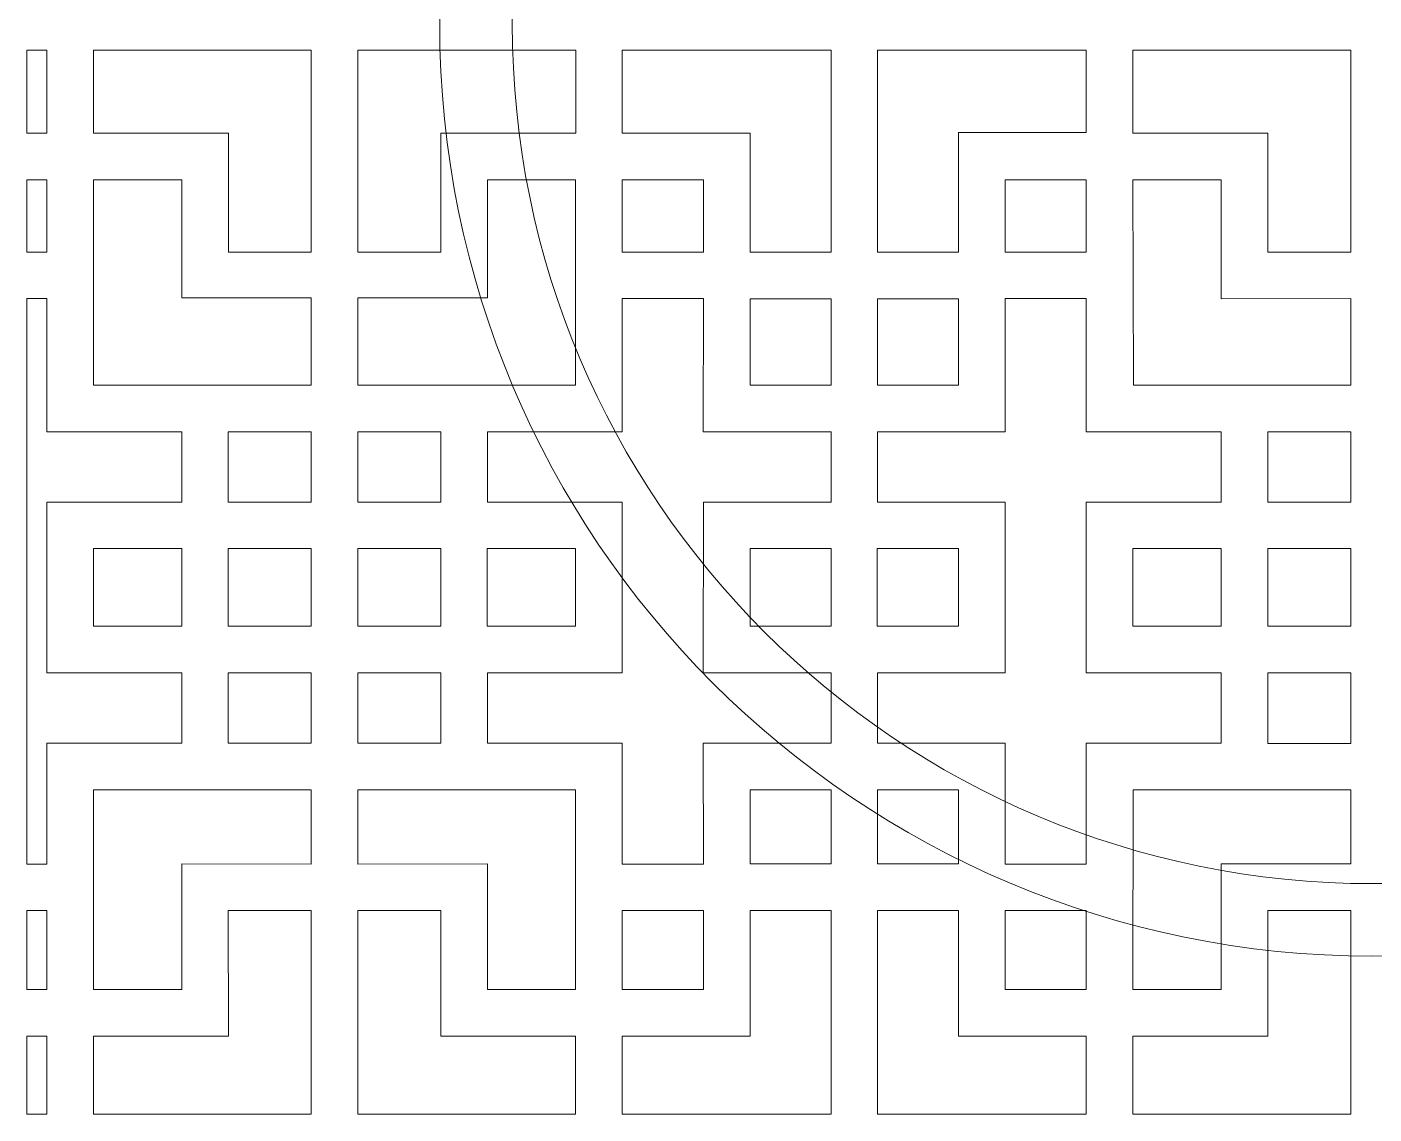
# Model space of a CAD drawing. Header units: centimetres. Extents: x -158 to 158, y -172 to 172.
# Drawn here: x 30.2 to 94.4, y -54.9 to -3.1 of the extents above; entities that cross this region are included whole.
import ezdxf

# ---------------------------------------------------------------- set-up
doc = ezdxf.new("R2010")
doc.units = ezdxf.units.CM
doc.header["$MEASUREMENT"] = 0
doc.layers.add('layer 1', color=7, linetype='Continuous')

msp = doc.modelspace()

# ---------------------------------------------------------------- linework, layer by layer
at = {"layer": 'layer 1', "color": 250, "lineweight": 9}
for major_axis, ratio in [((0, 44.4358), 0.99999977), ((0, 40.97968), 0.99999976)]:
    msp.add_ellipse((94.3446, -2.91184), major_axis=major_axis, ratio=ratio, dxfattribs=at)
for points, knots in [([(30.24929, -4.17915), (30.24929, -4.17915), (31.19486, -4.17918), (31.19486, -4.17918), (31.19486, -4.17918), (31.19486, -4.17918), (31.19486, -8.12903), (31.19486, -8.12903), (31.19486, -8.12903), (31.19486, -8.12903), (30.24929, -8.12903), (30.24929, -8.12903), (30.24929, -8.12903), (30.24929, -8.12903), (30.24929, -4.17915), (30.24929, -4.17915)], [0, 0, 0, 0, 0.2, 0.2, 0.2, 0.2, 0.4, 0.4, 0.4, 0.4, 0.6, 0.6, 0.6, 0.6, 1, 1, 1, 1]), ([(43.79117, -4.17918), (43.79117, -4.17918), (43.79117, -13.7946), (43.79117, -13.7946), (43.79117, -13.7946), (43.79117, -13.7946), (39.84441, -13.7946), (39.84441, -13.7946), (39.84441, -13.7946), (39.84441, -13.7946), (39.84441, -8.12903), (39.84441, -8.12903), (39.84441, -8.12903), (39.84441, -8.12903), (33.41665, -8.12903), (33.41665, -8.12903), (33.41665, -8.12903), (33.41665, -8.12903), (33.41665, -4.17918), (33.41665, -4.17918), (33.41665, -4.17918), (33.41665, -4.17918), (43.79117, -4.17918), (43.79117, -4.17918)], [0, 0, 0, 0, 0.14285714, 0.14285714, 0.14285714, 0.14285714, 0.28571429, 0.28571429, 0.28571429, 0.28571429, 0.42857143, 0.42857143, 0.42857143, 0.42857143, 0.57142857, 0.57142857, 0.57142857, 0.57142857, 0.71428571, 0.71428571, 0.71428571, 0.71428571, 1, 1, 1, 1]), ([(46.01242, -4.17918), (46.01242, -4.17918), (46.01242, -13.7946), (46.01242, -13.7946), (46.01242, -13.7946), (46.01242, -13.7946), (49.95918, -13.7946), (49.95918, -13.7946), (49.95918, -13.7946), (49.95918, -13.7946), (49.95918, -8.12903), (49.95918, -8.12903), (49.95918, -8.12903), (49.95918, -8.12903), (56.38694, -8.12903), (56.38694, -8.12903), (56.38694, -8.12903), (56.38694, -8.12903), (56.38694, -4.17918), (56.38694, -4.17918), (56.38694, -4.17918), (56.38694, -4.17918), (46.01242, -4.17918), (46.01242, -4.17918)], [0, 0, 0, 0, 0.14285714, 0.14285714, 0.14285714, 0.14285714, 0.28571429, 0.28571429, 0.28571429, 0.28571429, 0.42857143, 0.42857143, 0.42857143, 0.42857143, 0.57142857, 0.57142857, 0.57142857, 0.57142857, 0.71428571, 0.71428571, 0.71428571, 0.71428571, 1, 1, 1, 1]), ([(58.60873, -4.17918), (58.60873, -4.17918), (58.60873, -8.12903), (58.60873, -8.12903), (58.60873, -8.12903), (58.60873, -8.12903), (64.69705, -8.12902), (64.69705, -8.12902), (64.69705, -8.12902), (64.69705, -8.12902), (64.69705, -13.7946), (64.69705, -13.7946), (64.69705, -13.7946), (64.69705, -13.7946), (68.55433, -13.7946), (68.55433, -13.7946), (68.55433, -13.7946), (68.55433, -13.7946), (68.55433, -4.17918), (68.55433, -4.17918), (68.55433, -4.17918), (68.55433, -4.17918), (58.60873, -4.17918), (58.60873, -4.17918)], [0, 0, 0, 0, 0.14285714, 0.14285714, 0.14285714, 0.14285714, 0.28571429, 0.28571429, 0.28571429, 0.28571429, 0.42857143, 0.42857143, 0.42857143, 0.42857143, 0.57142857, 0.57142857, 0.57142857, 0.57142857, 0.71428571, 0.71428571, 0.71428571, 0.71428571, 1, 1, 1, 1]), ([(74.62105, -8.09746), (74.62105, -8.09746), (80.70937, -8.09746), (80.70937, -8.09746), (80.70937, -8.09746), (80.70937, -8.09746), (80.70937, -4.17918), (80.70937, -4.17918), (80.70937, -4.17918), (80.70937, -4.17918), (70.76377, -4.17918), (70.76377, -4.17918), (70.76377, -4.17918), (70.76377, -4.17918), (70.76377, -13.7946), (70.76377, -13.7946), (70.76377, -13.7946), (70.76377, -13.7946), (74.62105, -13.7946), (74.62105, -13.7946), (74.62105, -13.7946), (74.62105, -13.7946), (74.62105, -8.09746), (74.62105, -8.09746)], [0, 0, 0, 0, 0.14285714, 0.14285714, 0.14285714, 0.14285714, 0.28571429, 0.28571429, 0.28571429, 0.28571429, 0.42857143, 0.42857143, 0.42857143, 0.42857143, 0.57142857, 0.57142857, 0.57142857, 0.57142857, 0.71428571, 0.71428571, 0.71428571, 0.71428571, 1, 1, 1, 1]), ([(89.35893, -8.12903), (89.35893, -8.12903), (89.35892, -13.7946), (89.35892, -13.7946), (89.35892, -13.7946), (89.35892, -13.7946), (93.30568, -13.7946), (93.30568, -13.7946), (93.30568, -13.7946), (93.30568, -13.7946), (93.30568, -4.17918), (93.30568, -4.17918), (93.30568, -4.17918), (93.30568, -4.17918), (82.93116, -4.17918), (82.93116, -4.17918), (82.93116, -4.17918), (82.93116, -4.17918), (82.93116, -8.12903), (82.93116, -8.12903), (82.93116, -8.12903), (82.93116, -8.12903), (89.35893, -8.12903), (89.35893, -8.12903)], [0, 0, 0, 0, 0.14285714, 0.14285714, 0.14285714, 0.14285714, 0.28571429, 0.28571429, 0.28571429, 0.28571429, 0.42857143, 0.42857143, 0.42857143, 0.42857143, 0.57142857, 0.57142857, 0.57142857, 0.57142857, 0.71428571, 0.71428571, 0.71428571, 0.71428571, 1, 1, 1, 1]), ([(30.24929, -10.35088), (30.24929, -10.35088), (31.19486, -10.35082), (31.19486, -10.35082), (31.19486, -10.35082), (31.19486, -10.35082), (31.19486, -13.7946), (31.19486, -13.7946), (31.19486, -13.7946), (31.19486, -13.7946), (30.24929, -13.7946), (30.24929, -13.7946), (30.24929, -13.7946), (30.24929, -13.7946), (30.24929, -10.35088), (30.24929, -10.35088)], [0, 0, 0, 0, 0.2, 0.2, 0.2, 0.2, 0.4, 0.4, 0.4, 0.4, 0.6, 0.6, 0.6, 0.6, 1, 1, 1, 1]), ([(33.41973, -20.13286), (33.41973, -20.13286), (33.41973, -10.35082), (33.41973, -10.35082), (33.41973, -10.35082), (33.41973, -10.35082), (37.62142, -10.35082), (37.62142, -10.35082), (37.62142, -10.35082), (37.62142, -10.35082), (37.61953, -15.97473), (37.61953, -15.97473), (37.61953, -15.97473), (37.61953, -15.97473), (43.79117, -15.97473), (43.79117, -15.97473), (43.79117, -15.97473), (43.79117, -15.97473), (43.79117, -20.13286), (43.79117, -20.13286), (43.79117, -20.13286), (43.79117, -20.13286), (33.41973, -20.13286), (33.41973, -20.13286)], [0, 0, 0, 0, 0.14285714, 0.14285714, 0.14285714, 0.14285714, 0.28571429, 0.28571429, 0.28571429, 0.28571429, 0.42857143, 0.42857143, 0.42857143, 0.42857143, 0.57142857, 0.57142857, 0.57142857, 0.57142857, 0.71428571, 0.71428571, 0.71428571, 0.71428571, 1, 1, 1, 1]), ([(56.38386, -20.13286), (56.38386, -20.13286), (56.38386, -10.35082), (56.38386, -10.35082), (56.38386, -10.35082), (56.38386, -10.35082), (52.18217, -10.35082), (52.18217, -10.35082), (52.18217, -10.35082), (52.18217, -10.35082), (52.18406, -15.97473), (52.18406, -15.97473), (52.18406, -15.97473), (52.18406, -15.97473), (46.01242, -15.97473), (46.01242, -15.97473), (46.01242, -15.97473), (46.01242, -15.97473), (46.01242, -20.13286), (46.01242, -20.13286), (46.01242, -20.13286), (46.01242, -20.13286), (56.38386, -20.13286), (56.38386, -20.13286)], [0, 0, 0, 0, 0.14285714, 0.14285714, 0.14285714, 0.14285714, 0.28571429, 0.28571429, 0.28571429, 0.28571429, 0.42857143, 0.42857143, 0.42857143, 0.42857143, 0.57142857, 0.57142857, 0.57142857, 0.57142857, 0.71428571, 0.71428571, 0.71428571, 0.71428571, 1, 1, 1, 1]), ([(62.47526, -10.35082), (62.47526, -10.35082), (58.60873, -10.35082), (58.60873, -10.35082), (58.60873, -10.35082), (58.60873, -10.35082), (58.60873, -13.7946), (58.60873, -13.7946), (58.60873, -13.7946), (58.60873, -13.7946), (62.47526, -13.7946), (62.47526, -13.7946), (62.47526, -13.7946), (62.47526, -13.7946), (62.47526, -10.35082), (62.47526, -10.35082)], [0, 0, 0, 0, 0.2, 0.2, 0.2, 0.2, 0.4, 0.4, 0.4, 0.4, 0.6, 0.6, 0.6, 0.6, 1, 1, 1, 1]), ([(80.70937, -10.35082), (80.70937, -10.35082), (76.84284, -10.35082), (76.84284, -10.35082), (76.84284, -10.35082), (76.84284, -10.35082), (76.84284, -13.7946), (76.84284, -13.7946), (76.84284, -13.7946), (76.84284, -13.7946), (80.70937, -13.7946), (80.70937, -13.7946), (80.70937, -13.7946), (80.70937, -13.7946), (80.70937, -10.35082), (80.70937, -10.35082)], [0, 0, 0, 0, 0.2, 0.2, 0.2, 0.2, 0.4, 0.4, 0.4, 0.4, 0.6, 0.6, 0.6, 0.6, 1, 1, 1, 1]), ([(82.95413, -20.13294), (82.95413, -20.13294), (93.30568, -20.13286), (93.30568, -20.13286), (93.30568, -20.13286), (93.30568, -20.13286), (93.30568, -16.01637), (93.30568, -16.01637), (93.30568, -16.01637), (93.30568, -16.01637), (87.13405, -16.01694), (87.13405, -16.01694), (87.13405, -16.01694), (87.13405, -16.01694), (87.13405, -10.35082), (87.13405, -10.35082), (87.13405, -10.35082), (87.13405, -10.35082), (82.93425, -10.35082), (82.93425, -10.35082), (82.93425, -10.35082), (82.93425, -10.35082), (82.95413, -20.13294), (82.95413, -20.13294)], [0, 0, 0, 0, 0.14285714, 0.14285714, 0.14285714, 0.14285714, 0.28571429, 0.28571429, 0.28571429, 0.28571429, 0.42857143, 0.42857143, 0.42857143, 0.42857143, 0.57142857, 0.57142857, 0.57142857, 0.57142857, 0.71428571, 0.71428571, 0.71428571, 0.71428571, 1, 1, 1, 1]), ([(30.24929, -16.01637), (30.24929, -16.01637), (31.19486, -16.01637), (31.19486, -16.01637), (31.19486, -16.01637), (31.19486, -16.01637), (31.19486, -22.35773), (31.19486, -22.35773), (31.19486, -22.35773), (31.19486, -22.35773), (37.61953, -22.35773), (37.61953, -22.35773), (37.61953, -22.35773), (37.61953, -22.35773), (37.61953, -25.70586), (37.61953, -25.70586), (37.61953, -25.70586), (37.61953, -25.70586), (31.19486, -25.70585), (31.19486, -25.70585), (31.19486, -25.70585), (31.19486, -25.70585), (31.19486, -33.84625), (31.19486, -33.84625), (31.19486, -33.84625), (31.19486, -33.84625), (37.61953, -33.84624), (37.61953, -33.84624), (37.61953, -33.84624), (37.61953, -33.84624), (37.61953, -37.20361), (37.61953, -37.20361), (37.61953, -37.20361), (37.61953, -37.20361), (31.19486, -37.20054), (31.19486, -37.20054), (31.19486, -37.20054), (31.19486, -37.20054), (31.19486, -42.95559), (31.19486, -42.95559), (31.19486, -42.95559), (31.19486, -42.95559), (30.24929, -42.95559), (30.24929, -42.95559), (30.24929, -42.95559), (30.24929, -42.95559), (30.24929, -16.01637), (30.24929, -16.01637)], [0, 0, 0, 0, 0.07692308, 0.07692308, 0.07692308, 0.07692308, 0.15384615, 0.15384615, 0.15384615, 0.15384615, 0.23076923, 0.23076923, 0.23076923, 0.23076923, 0.30769231, 0.30769231, 0.30769231, 0.30769231, 0.38461538, 0.38461538, 0.38461538, 0.38461538, 0.46153846, 0.46153846, 0.46153846, 0.46153846, 0.53846154, 0.53846154, 0.53846154, 0.53846154, 0.61538462, 0.61538462, 0.61538462, 0.61538462, 0.69230769, 0.69230769, 0.69230769, 0.69230769, 0.76923077, 0.76923077, 0.76923077, 0.76923077, 0.84615385, 0.84615385, 0.84615385, 0.84615385, 1, 1, 1, 1]), ([(62.45369, -33.84624), (62.45369, -33.84624), (62.46909, -25.70585), (62.46909, -25.70585), (62.46909, -25.70585), (62.46909, -25.70585), (68.5605, -25.70586), (68.5605, -25.70586), (68.5605, -25.70586), (68.5605, -25.70586), (68.5605, -22.35773), (68.5605, -22.35773), (68.5605, -22.35773), (68.5605, -22.35773), (62.4537, -22.35773), (62.4537, -22.35773), (62.4537, -22.35773), (62.4537, -22.35773), (62.46909, -16.01637), (62.46909, -16.01637), (62.46909, -16.01637), (62.46909, -16.01637), (58.60873, -16.01637), (58.60873, -16.01637), (58.60873, -16.01637), (58.60873, -16.01637), (58.60873, -22.35773), (58.60873, -22.35773), (58.60873, -22.35773), (58.60873, -22.35773), (52.18406, -22.35773), (52.18406, -22.35773), (52.18406, -22.35773), (52.18406, -22.35773), (52.18406, -25.70586), (52.18406, -25.70586), (52.18406, -25.70586), (52.18406, -25.70586), (58.60873, -25.70585), (58.60873, -25.70585), (58.60873, -25.70585), (58.60873, -25.70585), (58.60873, -33.84625), (58.60873, -33.84625), (58.60873, -33.84625), (58.60873, -33.84625), (52.18406, -33.84624), (52.18406, -33.84624), (52.18406, -33.84624), (52.18406, -33.84624), (52.18406, -37.20361), (52.18406, -37.20361), (52.18406, -37.20361), (52.18406, -37.20361), (58.60873, -37.20054), (58.60873, -37.20054), (58.60873, -37.20054), (58.60873, -37.20054), (58.60873, -42.95559), (58.60873, -42.95559), (58.60873, -42.95559), (58.60873, -42.95559), (62.46909, -42.95559), (62.46909, -42.95559), (62.46909, -42.95559), (62.46909, -42.95559), (62.4537, -37.20361), (62.4537, -37.20361), (62.4537, -37.20361), (62.4537, -37.20361), (68.5605, -37.20361), (68.5605, -37.20361), (68.5605, -37.20361), (68.5605, -37.20361), (68.5605, -33.84624), (68.5605, -33.84624), (68.5605, -33.84624), (68.5605, -33.84624), (62.45369, -33.84624), (62.45369, -33.84624)], [0, 0, 0, 0, 0.04761905, 0.04761905, 0.04761905, 0.04761905, 0.0952381, 0.0952381, 0.0952381, 0.0952381, 0.14285714, 0.14285714, 0.14285714, 0.14285714, 0.19047619, 0.19047619, 0.19047619, 0.19047619, 0.23809524, 0.23809524, 0.23809524, 0.23809524, 0.28571429, 0.28571429, 0.28571429, 0.28571429, 0.33333333, 0.33333333, 0.33333333, 0.33333333, 0.38095238, 0.38095238, 0.38095238, 0.38095238, 0.42857143, 0.42857143, 0.42857143, 0.42857143, 0.47619048, 0.47619048, 0.47619048, 0.47619048, 0.52380952, 0.52380952, 0.52380952, 0.52380952, 0.57142857, 0.57142857, 0.57142857, 0.57142857, 0.61904762, 0.61904762, 0.61904762, 0.61904762, 0.66666667, 0.66666667, 0.66666667, 0.66666667, 0.71428571, 0.71428571, 0.71428571, 0.71428571, 0.76190476, 0.76190476, 0.76190476, 0.76190476, 0.80952381, 0.80952381, 0.80952381, 0.80952381, 0.85714286, 0.85714286, 0.85714286, 0.85714286, 0.9047619, 0.9047619, 0.9047619, 0.9047619, 1, 1, 1, 1]), ([(68.5605, -16.01946), (68.5605, -16.01946), (64.69705, -16.01946), (64.69705, -16.01946), (64.69705, -16.01946), (64.69705, -16.01946), (64.69705, -20.13286), (64.69705, -20.13286), (64.69705, -20.13286), (64.69705, -20.13286), (68.5605, -20.13286), (68.5605, -20.13286), (68.5605, -20.13286), (68.5605, -20.13286), (68.5605, -16.01946), (68.5605, -16.01946)], [0, 0, 0, 0, 0.2, 0.2, 0.2, 0.2, 0.4, 0.4, 0.4, 0.4, 0.6, 0.6, 0.6, 0.6, 1, 1, 1, 1]), ([(80.70936, -25.70586), (80.70936, -25.70586), (80.70937, -33.84623), (80.70937, -33.84623), (80.70937, -33.84623), (80.70937, -33.84623), (87.13405, -33.84624), (87.13405, -33.84624), (87.13405, -33.84624), (87.13405, -33.84624), (87.13405, -37.20361), (87.13405, -37.20361), (87.13405, -37.20361), (87.13405, -37.20361), (80.70937, -37.20361), (80.70937, -37.20361), (80.70937, -37.20361), (80.70937, -37.20361), (80.70937, -42.95559), (80.70937, -42.95559), (80.70937, -42.95559), (80.70937, -42.95559), (76.84901, -42.95559), (76.84901, -42.95559), (76.84901, -42.95559), (76.84901, -42.95559), (76.84901, -37.20055), (76.84901, -37.20055), (76.84901, -37.20055), (76.84901, -37.20055), (70.7576, -37.20361), (70.7576, -37.20361), (70.7576, -37.20361), (70.7576, -37.20361), (70.7576, -33.84624), (70.7576, -33.84624), (70.7576, -33.84624), (70.7576, -33.84624), (76.84901, -33.84624), (76.84901, -33.84624), (76.84901, -33.84624), (76.84901, -33.84624), (76.84901, -25.70587), (76.84901, -25.70587), (76.84901, -25.70587), (76.84901, -25.70587), (70.7576, -25.70586), (70.7576, -25.70586), (70.7576, -25.70586), (70.7576, -25.70586), (70.7576, -22.35773), (70.7576, -22.35773), (70.7576, -22.35773), (70.7576, -22.35773), (76.84901, -22.35775), (76.84901, -22.35775), (76.84901, -22.35775), (76.84901, -22.35775), (76.84901, -16.01637), (76.84901, -16.01637), (76.84901, -16.01637), (76.84901, -16.01637), (80.70937, -16.01637), (80.70937, -16.01637), (80.70937, -16.01637), (80.70937, -16.01637), (80.70937, -22.35773), (80.70937, -22.35773), (80.70937, -22.35773), (80.70937, -22.35773), (87.13405, -22.35773), (87.13405, -22.35773), (87.13405, -22.35773), (87.13405, -22.35773), (87.13405, -25.70586), (87.13405, -25.70586), (87.13405, -25.70586), (87.13405, -25.70586), (80.70936, -25.70586), (80.70936, -25.70586)], [0, 0, 0, 0, 0.04761905, 0.04761905, 0.04761905, 0.04761905, 0.0952381, 0.0952381, 0.0952381, 0.0952381, 0.14285714, 0.14285714, 0.14285714, 0.14285714, 0.19047619, 0.19047619, 0.19047619, 0.19047619, 0.23809524, 0.23809524, 0.23809524, 0.23809524, 0.28571429, 0.28571429, 0.28571429, 0.28571429, 0.33333333, 0.33333333, 0.33333333, 0.33333333, 0.38095238, 0.38095238, 0.38095238, 0.38095238, 0.42857143, 0.42857143, 0.42857143, 0.42857143, 0.47619048, 0.47619048, 0.47619048, 0.47619048, 0.52380952, 0.52380952, 0.52380952, 0.52380952, 0.57142857, 0.57142857, 0.57142857, 0.57142857, 0.61904762, 0.61904762, 0.61904762, 0.61904762, 0.66666667, 0.66666667, 0.66666667, 0.66666667, 0.71428571, 0.71428571, 0.71428571, 0.71428571, 0.76190476, 0.76190476, 0.76190476, 0.76190476, 0.80952381, 0.80952381, 0.80952381, 0.80952381, 0.85714286, 0.85714286, 0.85714286, 0.85714286, 0.9047619, 0.9047619, 0.9047619, 0.9047619, 1, 1, 1, 1]), ([(74.62105, -16.01946), (74.62105, -16.01946), (70.7576, -16.01946), (70.7576, -16.01946), (70.7576, -16.01946), (70.7576, -16.01946), (70.7576, -20.13286), (70.7576, -20.13286), (70.7576, -20.13286), (70.7576, -20.13286), (74.62105, -20.13286), (74.62105, -20.13286), (74.62105, -20.13286), (74.62105, -20.13286), (74.62105, -16.01946), (74.62105, -16.01946)], [0, 0, 0, 0, 0.2, 0.2, 0.2, 0.2, 0.4, 0.4, 0.4, 0.4, 0.6, 0.6, 0.6, 0.6, 1, 1, 1, 1]), ([(39.84132, -22.35466), (39.84132, -22.35466), (43.79117, -22.35466), (43.79117, -22.35466), (43.79117, -22.35466), (43.79117, -22.35466), (43.79117, -25.70586), (43.79117, -25.70586), (43.79117, -25.70586), (43.79117, -25.70586), (39.84132, -25.70586), (39.84132, -25.70586), (39.84132, -25.70586), (39.84132, -25.70586), (39.84132, -22.35466), (39.84132, -22.35466)], [0, 0, 0, 0, 0.2, 0.2, 0.2, 0.2, 0.4, 0.4, 0.4, 0.4, 0.6, 0.6, 0.6, 0.6, 1, 1, 1, 1]), ([(49.96227, -22.35466), (49.96227, -22.35466), (46.01242, -22.35466), (46.01242, -22.35466), (46.01242, -22.35466), (46.01242, -22.35466), (46.01242, -25.70586), (46.01242, -25.70586), (46.01242, -25.70586), (46.01242, -25.70586), (49.96227, -25.70586), (49.96227, -25.70586), (49.96227, -25.70586), (49.96227, -25.70586), (49.96227, -22.35466), (49.96227, -22.35466)], [0, 0, 0, 0, 0.2, 0.2, 0.2, 0.2, 0.4, 0.4, 0.4, 0.4, 0.6, 0.6, 0.6, 0.6, 1, 1, 1, 1]), ([(93.30568, -22.35466), (93.30568, -22.35466), (89.35584, -22.35466), (89.35584, -22.35466), (89.35584, -22.35466), (89.35584, -22.35466), (89.35584, -25.70586), (89.35584, -25.70586), (89.35584, -25.70586), (89.35584, -25.70586), (93.30568, -25.70586), (93.30568, -25.70586), (93.30568, -25.70586), (93.30568, -25.70586), (93.30568, -22.35466), (93.30568, -22.35466)], [0, 0, 0, 0, 0.2, 0.2, 0.2, 0.2, 0.4, 0.4, 0.4, 0.4, 0.6, 0.6, 0.6, 0.6, 1, 1, 1, 1]), ([(33.41973, -27.92765), (33.41973, -27.92765), (37.62571, -27.92765), (37.62571, -27.92765), (37.62571, -27.92765), (37.62571, -27.92765), (37.62571, -31.61828), (37.62571, -31.61828), (37.62571, -31.61828), (37.62571, -31.61828), (33.41973, -31.61828), (33.41973, -31.61828), (33.41973, -31.61828), (33.41973, -31.61828), (33.41973, -27.92765), (33.41973, -27.92765)], [0, 0, 0, 0, 0.2, 0.2, 0.2, 0.2, 0.4, 0.4, 0.4, 0.4, 0.6, 0.6, 0.6, 0.6, 1, 1, 1, 1]), ([(39.84132, -27.92765), (39.84132, -27.92765), (43.79117, -27.92765), (43.79117, -27.92765), (43.79117, -27.92765), (43.79117, -27.92765), (43.79117, -31.62445), (43.79117, -31.62445), (43.79117, -31.62445), (43.79117, -31.62445), (39.84132, -31.62445), (39.84132, -31.62445), (39.84132, -31.62445), (39.84132, -31.62445), (39.84132, -27.92765), (39.84132, -27.92765)], [0, 0, 0, 0, 0.2, 0.2, 0.2, 0.2, 0.4, 0.4, 0.4, 0.4, 0.6, 0.6, 0.6, 0.6, 1, 1, 1, 1]), ([(49.96227, -27.92765), (49.96227, -27.92765), (46.01242, -27.92765), (46.01242, -27.92765), (46.01242, -27.92765), (46.01242, -27.92765), (46.01242, -31.62445), (46.01242, -31.62445), (46.01242, -31.62445), (46.01242, -31.62445), (49.96227, -31.62445), (49.96227, -31.62445), (49.96227, -31.62445), (49.96227, -31.62445), (49.96227, -27.92765), (49.96227, -27.92765)], [0, 0, 0, 0, 0.2, 0.2, 0.2, 0.2, 0.4, 0.4, 0.4, 0.4, 0.6, 0.6, 0.6, 0.6, 1, 1, 1, 1]), ([(56.38386, -27.92765), (56.38386, -27.92765), (52.17789, -27.92765), (52.17789, -27.92765), (52.17789, -27.92765), (52.17789, -27.92765), (52.17789, -31.61828), (52.17789, -31.61828), (52.17789, -31.61828), (52.17789, -31.61828), (56.38386, -31.61828), (56.38386, -31.61828), (56.38386, -31.61828), (56.38386, -31.61828), (56.38386, -27.92765), (56.38386, -27.92765)], [0, 0, 0, 0, 0.2, 0.2, 0.2, 0.2, 0.4, 0.4, 0.4, 0.4, 0.6, 0.6, 0.6, 0.6, 1, 1, 1, 1]), ([(68.5605, -27.92455), (68.5605, -27.92455), (64.69705, -27.92455), (64.69705, -27.92455), (64.69705, -27.92455), (64.69705, -27.92455), (64.69705, -31.62445), (64.69705, -31.62445), (64.69705, -31.62445), (64.69705, -31.62445), (68.5605, -31.62445), (68.5605, -31.62445), (68.5605, -31.62445), (68.5605, -31.62445), (68.5605, -27.92455), (68.5605, -27.92455)], [0, 0, 0, 0, 0.2, 0.2, 0.2, 0.2, 0.4, 0.4, 0.4, 0.4, 0.6, 0.6, 0.6, 0.6, 1, 1, 1, 1]), ([(74.62105, -27.92455), (74.62105, -27.92455), (70.75452, -27.92455), (70.75452, -27.92455), (70.75452, -27.92455), (70.75452, -27.92455), (70.75452, -31.62445), (70.75452, -31.62445), (70.75452, -31.62445), (70.75452, -31.62445), (74.62105, -31.62445), (74.62105, -31.62445), (74.62105, -31.62445), (74.62105, -31.62445), (74.62105, -27.92455), (74.62105, -27.92455)], [0, 0, 0, 0, 0.2, 0.2, 0.2, 0.2, 0.4, 0.4, 0.4, 0.4, 0.6, 0.6, 0.6, 0.6, 1, 1, 1, 1]), ([(87.14022, -27.92765), (87.14022, -27.92765), (82.93425, -27.92765), (82.93425, -27.92765), (82.93425, -27.92765), (82.93425, -27.92765), (82.93425, -31.61828), (82.93425, -31.61828), (82.93425, -31.61828), (82.93425, -31.61828), (87.14022, -31.61828), (87.14022, -31.61828), (87.14022, -31.61828), (87.14022, -31.61828), (87.14022, -27.92765), (87.14022, -27.92765)], [0, 0, 0, 0, 0.2, 0.2, 0.2, 0.2, 0.4, 0.4, 0.4, 0.4, 0.6, 0.6, 0.6, 0.6, 1, 1, 1, 1]), ([(93.30568, -27.92765), (93.30568, -27.92765), (89.35584, -27.92765), (89.35584, -27.92765), (89.35584, -27.92765), (89.35584, -27.92765), (89.35584, -31.62445), (89.35584, -31.62445), (89.35584, -31.62445), (89.35584, -31.62445), (93.30568, -31.62445), (93.30568, -31.62445), (93.30568, -31.62445), (93.30568, -31.62445), (93.30568, -27.92765), (93.30568, -27.92765)], [0, 0, 0, 0, 0.2, 0.2, 0.2, 0.2, 0.4, 0.4, 0.4, 0.4, 0.6, 0.6, 0.6, 0.6, 1, 1, 1, 1]), ([(39.84132, -33.84316), (39.84132, -33.84316), (43.79117, -33.84316), (43.79117, -33.84316), (43.79117, -33.84316), (43.79117, -33.84316), (43.79117, -37.20361), (43.79117, -37.20361), (43.79117, -37.20361), (43.79117, -37.20361), (39.84132, -37.20361), (39.84132, -37.20361), (39.84132, -37.20361), (39.84132, -37.20361), (39.84132, -33.84316), (39.84132, -33.84316)], [0, 0, 0, 0, 0.2, 0.2, 0.2, 0.2, 0.4, 0.4, 0.4, 0.4, 0.6, 0.6, 0.6, 0.6, 1, 1, 1, 1]), ([(49.96227, -33.84316), (49.96227, -33.84316), (46.01242, -33.84316), (46.01242, -33.84316), (46.01242, -33.84316), (46.01242, -33.84316), (46.01242, -37.20361), (46.01242, -37.20361), (46.01242, -37.20361), (46.01242, -37.20361), (49.96227, -37.20361), (49.96227, -37.20361), (49.96227, -37.20361), (49.96227, -37.20361), (49.96227, -33.84316), (49.96227, -33.84316)], [0, 0, 0, 0, 0.2, 0.2, 0.2, 0.2, 0.4, 0.4, 0.4, 0.4, 0.6, 0.6, 0.6, 0.6, 1, 1, 1, 1]), ([(93.30505, -33.84114), (93.30505, -33.84114), (89.35781, -33.84114), (89.35781, -33.84114), (89.35781, -33.84114), (89.35781, -33.84114), (89.35781, -37.20636), (89.35781, -37.20636), (89.35781, -37.20636), (89.35781, -37.20636), (93.30505, -37.20636), (93.30505, -37.20636), (93.30505, -37.20636), (93.30505, -37.20636), (93.30505, -33.84114), (93.30505, -33.84114)], [0, 0, 0, 0, 0.2, 0.2, 0.2, 0.2, 0.4, 0.4, 0.4, 0.4, 0.6, 0.6, 0.6, 0.6, 1, 1, 1, 1]), ([(37.61953, -42.94942), (37.61953, -42.94942), (43.79117, -42.95559), (43.79117, -42.95559), (43.79117, -42.95559), (43.79117, -42.95559), (43.79117, -39.42541), (43.79117, -39.42541), (43.79117, -39.42541), (43.79117, -39.42541), (33.41973, -39.42541), (33.41973, -39.42541), (33.41973, -39.42541), (33.41973, -39.42541), (33.41973, -48.93282), (33.41973, -48.93282), (33.41973, -48.93282), (33.41973, -48.93282), (37.61953, -48.93282), (37.61953, -48.93282), (37.61953, -48.93282), (37.61953, -48.93282), (37.61953, -42.94942), (37.61953, -42.94942)], [0, 0, 0, 0, 0.14285714, 0.14285714, 0.14285714, 0.14285714, 0.28571429, 0.28571429, 0.28571429, 0.28571429, 0.42857143, 0.42857143, 0.42857143, 0.42857143, 0.57142857, 0.57142857, 0.57142857, 0.57142857, 0.71428571, 0.71428571, 0.71428571, 0.71428571, 1, 1, 1, 1]), ([(52.18406, -42.94942), (52.18406, -42.94942), (46.01242, -42.95559), (46.01242, -42.95559), (46.01242, -42.95559), (46.01242, -42.95559), (46.01242, -39.42541), (46.01242, -39.42541), (46.01242, -39.42541), (46.01242, -39.42541), (56.38386, -39.42541), (56.38386, -39.42541), (56.38386, -39.42541), (56.38386, -39.42541), (56.38386, -48.93282), (56.38386, -48.93282), (56.38386, -48.93282), (56.38386, -48.93282), (52.18406, -48.93282), (52.18406, -48.93282), (52.18406, -48.93282), (52.18406, -48.93282), (52.18406, -42.94942), (52.18406, -42.94942)], [0, 0, 0, 0, 0.14285714, 0.14285714, 0.14285714, 0.14285714, 0.28571429, 0.28571429, 0.28571429, 0.28571429, 0.42857143, 0.42857143, 0.42857143, 0.42857143, 0.57142857, 0.57142857, 0.57142857, 0.57142857, 0.71428571, 0.71428571, 0.71428571, 0.71428571, 1, 1, 1, 1]), ([(68.5605, -39.42233), (68.5605, -39.42233), (64.69397, -39.42233), (64.69397, -39.42233), (64.69397, -39.42233), (64.69397, -39.42233), (64.69397, -42.94942), (64.69397, -42.94942), (64.69397, -42.94942), (64.69397, -42.94942), (68.5605, -42.94942), (68.5605, -42.94942), (68.5605, -42.94942), (68.5605, -42.94942), (68.5605, -39.42233), (68.5605, -39.42233)], [0, 0, 0, 0, 0.2, 0.2, 0.2, 0.2, 0.4, 0.4, 0.4, 0.4, 0.6, 0.6, 0.6, 0.6, 1, 1, 1, 1]), ([(74.62105, -39.42233), (74.62105, -39.42233), (70.7576, -39.42233), (70.7576, -39.42233), (70.7576, -39.42233), (70.7576, -39.42233), (70.7576, -42.94942), (70.7576, -42.94942), (70.7576, -42.94942), (70.7576, -42.94942), (74.62105, -42.94942), (74.62105, -42.94942), (74.62105, -42.94942), (74.62105, -42.94942), (74.62105, -39.42233), (74.62105, -39.42233)], [0, 0, 0, 0, 0.2, 0.2, 0.2, 0.2, 0.4, 0.4, 0.4, 0.4, 0.6, 0.6, 0.6, 0.6, 1, 1, 1, 1]), ([(87.13405, -42.94942), (87.13405, -42.94942), (93.30568, -42.95092), (93.30568, -42.95092), (93.30568, -42.95092), (93.30568, -42.95092), (93.30568, -39.42541), (93.30568, -39.42541), (93.30568, -39.42541), (93.30568, -39.42541), (82.94091, -39.42541), (82.94091, -39.42541), (82.94091, -39.42541), (82.94091, -39.42541), (82.93425, -48.93282), (82.93425, -48.93282), (82.93425, -48.93282), (82.93425, -48.93282), (87.13405, -48.93282), (87.13405, -48.93282), (87.13405, -48.93282), (87.13405, -48.93282), (87.13405, -42.94942), (87.13405, -42.94942)], [0, 0, 0, 0, 0.14285714, 0.14285714, 0.14285714, 0.14285714, 0.28571429, 0.28571429, 0.28571429, 0.28571429, 0.42857143, 0.42857143, 0.42857143, 0.42857143, 0.57142857, 0.57142857, 0.57142857, 0.57142857, 0.71428571, 0.71428571, 0.71428571, 0.71428571, 1, 1, 1, 1]), ([(30.24929, -45.17117), (30.24929, -45.17117), (31.19486, -45.17121), (31.19486, -45.17121), (31.19486, -45.17121), (31.19486, -45.17121), (31.19486, -48.93282), (31.19486, -48.93282), (31.19486, -48.93282), (31.19486, -48.93282), (30.24929, -48.93282), (30.24929, -48.93282), (30.24929, -48.93282), (30.24929, -48.93282), (30.24929, -45.17117), (30.24929, -45.17117)], [0, 0, 0, 0, 0.2, 0.2, 0.2, 0.2, 0.4, 0.4, 0.4, 0.4, 0.6, 0.6, 0.6, 0.6, 1, 1, 1, 1]), ([(43.79117, -54.86994), (43.79117, -54.86994), (43.79117, -45.17429), (43.79117, -45.17429), (43.79117, -45.17429), (43.79117, -45.17429), (39.84132, -45.17429), (39.84132, -45.17429), (39.84132, -45.17429), (39.84132, -45.17429), (39.84441, -51.15461), (39.84441, -51.15461), (39.84441, -51.15461), (39.84441, -51.15461), (33.41973, -51.15461), (33.41973, -51.15461), (33.41973, -51.15461), (33.41973, -51.15461), (33.41973, -54.86994), (33.41973, -54.86994), (33.41973, -54.86994), (33.41973, -54.86994), (43.79117, -54.86994), (43.79117, -54.86994)], [0, 0, 0, 0, 0.14285714, 0.14285714, 0.14285714, 0.14285714, 0.28571429, 0.28571429, 0.28571429, 0.28571429, 0.42857143, 0.42857143, 0.42857143, 0.42857143, 0.57142857, 0.57142857, 0.57142857, 0.57142857, 0.71428571, 0.71428571, 0.71428571, 0.71428571, 1, 1, 1, 1]), ([(46.01242, -54.86994), (46.01242, -54.86994), (46.01242, -45.17429), (46.01242, -45.17429), (46.01242, -45.17429), (46.01242, -45.17429), (49.96227, -45.17429), (49.96227, -45.17429), (49.96227, -45.17429), (49.96227, -45.17429), (49.95918, -51.15461), (49.95918, -51.15461), (49.95918, -51.15461), (49.95918, -51.15461), (56.38386, -51.15461), (56.38386, -51.15461), (56.38386, -51.15461), (56.38386, -51.15461), (56.38386, -54.86994), (56.38386, -54.86994), (56.38386, -54.86994), (56.38386, -54.86994), (46.01242, -54.86994), (46.01242, -54.86994)], [0, 0, 0, 0, 0.14285714, 0.14285714, 0.14285714, 0.14285714, 0.28571429, 0.28571429, 0.28571429, 0.28571429, 0.42857143, 0.42857143, 0.42857143, 0.42857143, 0.57142857, 0.57142857, 0.57142857, 0.57142857, 0.71428571, 0.71428571, 0.71428571, 0.71428571, 1, 1, 1, 1]), ([(62.47526, -45.17121), (62.47526, -45.17121), (58.60873, -45.17121), (58.60873, -45.17121), (58.60873, -45.17121), (58.60873, -45.17121), (58.60873, -48.93282), (58.60873, -48.93282), (58.60873, -48.93282), (58.60873, -48.93282), (62.47526, -48.93282), (62.47526, -48.93282), (62.47526, -48.93282), (62.47526, -48.93282), (62.47526, -45.17121), (62.47526, -45.17121)], [0, 0, 0, 0, 0.2, 0.2, 0.2, 0.2, 0.4, 0.4, 0.4, 0.4, 0.6, 0.6, 0.6, 0.6, 1, 1, 1, 1]), ([(68.5605, -54.86994), (68.5605, -54.86994), (68.5605, -45.17429), (68.5605, -45.17429), (68.5605, -45.17429), (68.5605, -45.17429), (64.69396, -45.17429), (64.69396, -45.17429), (64.69396, -45.17429), (64.69396, -45.17429), (64.69705, -51.15461), (64.69705, -51.15461), (64.69705, -51.15461), (64.69705, -51.15461), (58.60873, -51.15461), (58.60873, -51.15461), (58.60873, -51.15461), (58.60873, -51.15461), (58.60873, -54.86994), (58.60873, -54.86994), (58.60873, -54.86994), (58.60873, -54.86994), (68.5605, -54.86994), (68.5605, -54.86994)], [0, 0, 0, 0, 0.14285714, 0.14285714, 0.14285714, 0.14285714, 0.28571429, 0.28571429, 0.28571429, 0.28571429, 0.42857143, 0.42857143, 0.42857143, 0.42857143, 0.57142857, 0.57142857, 0.57142857, 0.57142857, 0.71428571, 0.71428571, 0.71428571, 0.71428571, 1, 1, 1, 1]), ([(74.62105, -51.15461), (74.62105, -51.15461), (74.62105, -45.17429), (74.62105, -45.17429), (74.62105, -45.17429), (74.62105, -45.17429), (70.7576, -45.17429), (70.7576, -45.17429), (70.7576, -45.17429), (70.7576, -45.17429), (70.7576, -54.86994), (70.7576, -54.86994), (70.7576, -54.86994), (70.7576, -54.86994), (80.70937, -54.86994), (80.70937, -54.86994), (80.70937, -54.86994), (80.70937, -54.86994), (80.70937, -51.15461), (80.70937, -51.15461), (80.70937, -51.15461), (80.70937, -51.15461), (74.62105, -51.15461), (74.62105, -51.15461)], [0, 0, 0, 0, 0.14285714, 0.14285714, 0.14285714, 0.14285714, 0.28571429, 0.28571429, 0.28571429, 0.28571429, 0.42857143, 0.42857143, 0.42857143, 0.42857143, 0.57142857, 0.57142857, 0.57142857, 0.57142857, 0.71428571, 0.71428571, 0.71428571, 0.71428571, 1, 1, 1, 1]), ([(80.70937, -45.17121), (80.70937, -45.17121), (76.84284, -45.17121), (76.84284, -45.17121), (76.84284, -45.17121), (76.84284, -45.17121), (76.84284, -48.93282), (76.84284, -48.93282), (76.84284, -48.93282), (76.84284, -48.93282), (80.70937, -48.93282), (80.70937, -48.93282), (80.70937, -48.93282), (80.70937, -48.93282), (80.70937, -45.17121), (80.70937, -45.17121)], [0, 0, 0, 0, 0.2, 0.2, 0.2, 0.2, 0.4, 0.4, 0.4, 0.4, 0.6, 0.6, 0.6, 0.6, 1, 1, 1, 1]), ([(93.30568, -45.17429), (93.30568, -45.17429), (89.35584, -45.17429), (89.35584, -45.17429), (89.35584, -45.17429), (89.35584, -45.17429), (89.35891, -51.15461), (89.35891, -51.15461), (89.35891, -51.15461), (89.35891, -51.15461), (82.93425, -51.15461), (82.93425, -51.15461), (82.93425, -51.15461), (82.93425, -51.15461), (82.93425, -54.86994), (82.93425, -54.86994), (82.93425, -54.86994), (82.93425, -54.86994), (93.30568, -54.86994), (93.30568, -54.86994), (93.30568, -54.86994), (93.30568, -54.86994), (93.30568, -45.17429), (93.30568, -45.17429)], [0, 0, 0, 0, 0.14285714, 0.14285714, 0.14285714, 0.14285714, 0.28571429, 0.28571429, 0.28571429, 0.28571429, 0.42857143, 0.42857143, 0.42857143, 0.42857143, 0.57142857, 0.57142857, 0.57142857, 0.57142857, 0.71428571, 0.71428571, 0.71428571, 0.71428571, 1, 1, 1, 1]), ([(30.24929, -51.15461), (30.24929, -51.15461), (31.19486, -51.15461), (31.19486, -51.15461), (31.19486, -51.15461), (31.19486, -51.15461), (31.19486, -54.86994), (31.19486, -54.86994), (31.19486, -54.86994), (31.19486, -54.86994), (30.24929, -54.86994), (30.24929, -54.86994), (30.24929, -54.86994), (30.24929, -54.86994), (30.24929, -51.15461), (30.24929, -51.15461)], [0, 0, 0, 0, 0.2, 0.2, 0.2, 0.2, 0.4, 0.4, 0.4, 0.4, 0.6, 0.6, 0.6, 0.6, 1, 1, 1, 1])]:
    msp.add_open_spline(points, degree=3, knots=knots, dxfattribs=at)

doc.saveas('drawing.dxf')
